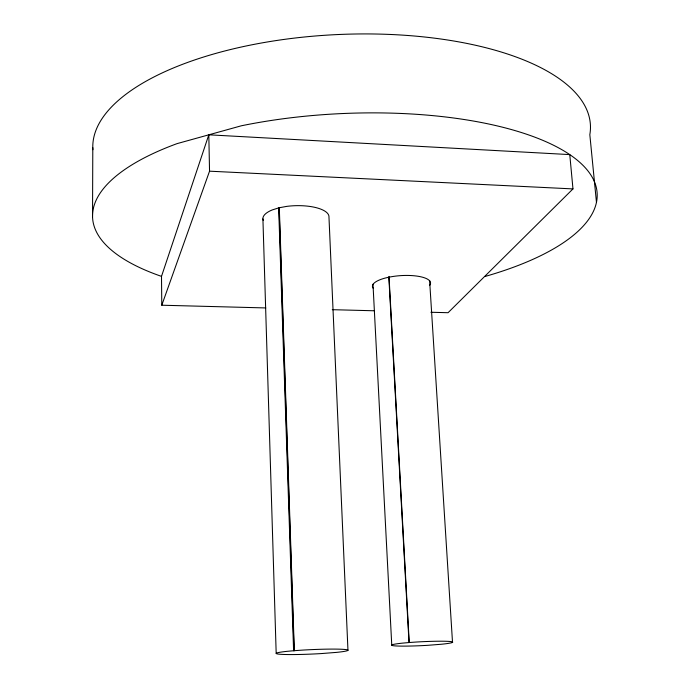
<?xml version="1.0" encoding="UTF-8"?>
<svg xmlns="http://www.w3.org/2000/svg" width="689" height="689" viewBox="0 0 689 689"><rect width="100%" height="100%" fill="white"/><g stroke="black" fill="none" stroke-linecap="round" stroke-linejoin="round"><path stroke-width="1.03" d="M92.533 216.734L92.8 147.644M265.79 307.94L161.786 305.218L161.502 276.375L208.81 134.811L569.769 154.603L572.972 188.907L448.065 312.711L430.909 312.255M161.786 305.218L209.542 171.182L208.81 134.811M347.962 650.321L328.972 217.121A33.391 12.101 -1.9 0 0 286.77 206.373L279.071 207.785L272.301 209.912A33.399 12.109 -1.9 0 0 263.301 220.463M373.05 288.097A28.809 9.009 -3.4 0 1 388.407 277.314L389.018 277.193A28.817 9.017 -3.4 0 1 420.083 276.633A28.817 9.017 -3.4 0 1 429.548 285.47M294.074 650.7L286.641 651.381A36.319 2.239 -2.6 0 0 280.957 654.317A36.319 2.239 -2.6 0 0 321.289 653.577L336.663 652.371A36.31 2.231 -2.6 0 0 343.406 649.357A36.31 2.231 -2.6 0 0 302.497 650.106L294.074 650.7L279.071 207.785M409.016 642.544L402.359 643.147A30.876 1.964 -2.8 0 0 394.642 645.86A30.876 1.964 -2.8 0 0 427.748 645.317L441.356 644.249A30.867 1.964 -2.8 0 0 449.857 641.485A30.867 1.964 -2.8 0 0 416.354 642.027L409.016 642.544L388.837 277.236M332.27 309.68L374.084 310.773M209.542 171.182L572.972 188.907M596.467 202.359L589.827 134.665A249.073 102.506 -2.7 0 0 346.972 34.2A249.073 102.506 -2.7 0 0 92.894 149.72M429.609 280.492L452.518 642.389M389.001 276.401L409.24 642.527M372.99 284.238L391.757 645.033M279.303 207.742L294.324 650.683M278.649 207.914L293.609 650.743M262.914 218.895L276.186 653.456M485.065 276.461A252.579 92.05 -2.7 0 0 565.591 151.907A252.579 92.05 -2.7 0 0 241.322 125.794L177.082 143.622A252.579 92.05 -2.7 0 0 161.502 276.375"/></g></svg>
